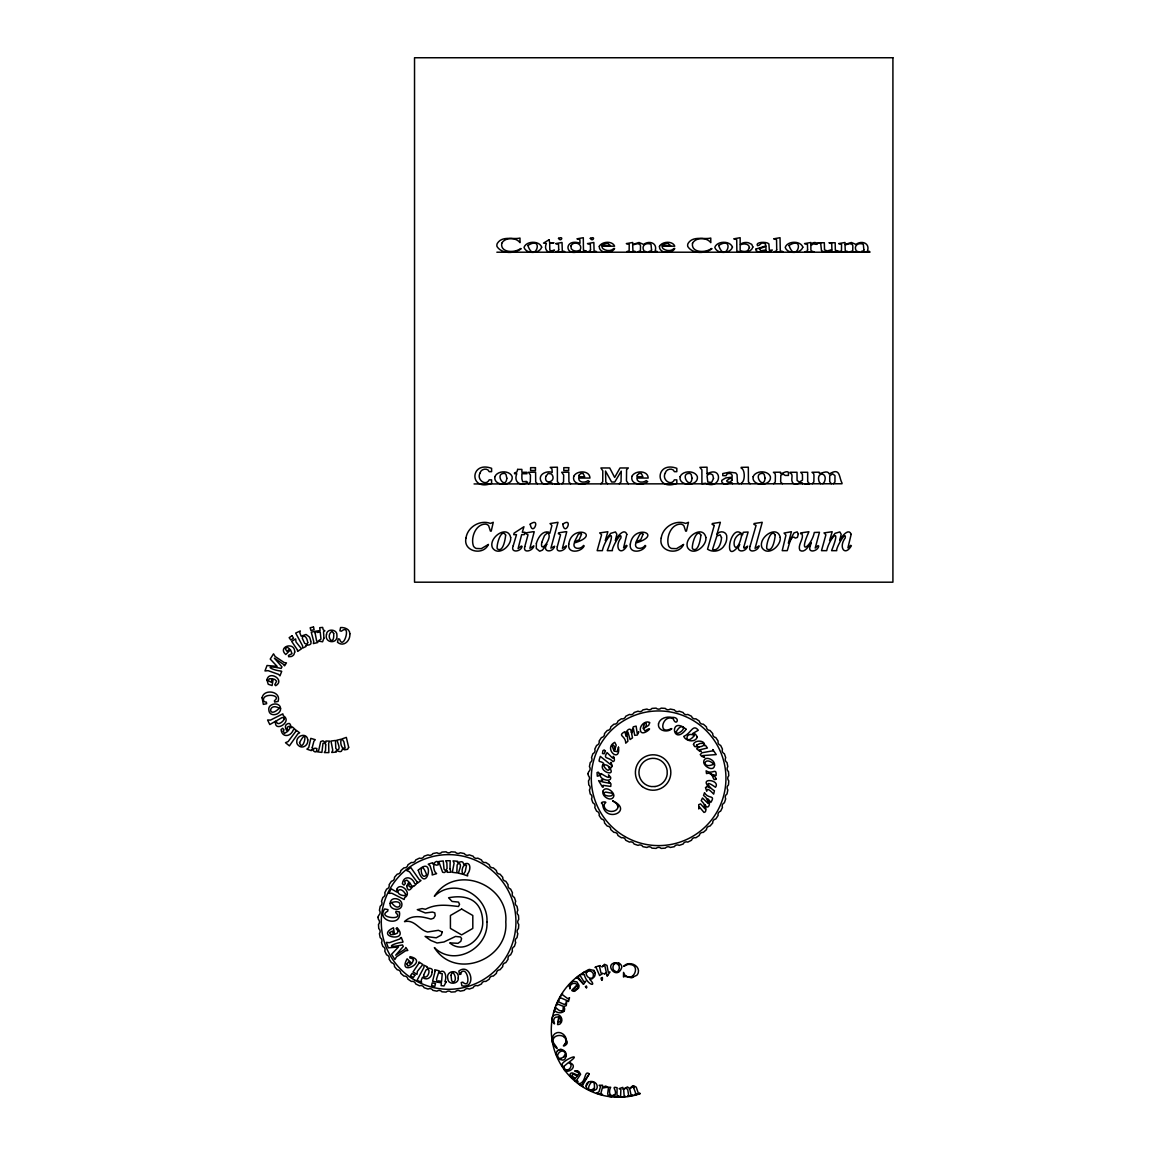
<?xml version="1.0" encoding="UTF-8"?>
<svg xmlns="http://www.w3.org/2000/svg" width="1155" height="1155" viewBox="0 0 1155 1155"><rect width="100%" height="100%" fill="white"/><g stroke="black" fill="none" stroke-linecap="round" stroke-linejoin="round"><path stroke-width="1.5" d="M563.698 1066.527L568.274 1062.716C574.742 1064.044 568.419 1073.37 564.521 1068.664A4.533 4.533 0 0 1 563.698 1066.527C563.034 1077.601 581.615 1066.209 568.809 1062.369C583.535 1051.454 564.232 1059.554 562.037 1064.13L562.774 1067.234M569.964 987.265L569.92 988.911L569.502 984.363L573.255 981.23L576.923 981.909L578.973 985.388A4.952 4.952 0 0 1 578.496 988.175L574.555 991.279A3.277 3.277 0 0 1 572.404 990.903L571.725 990.441L577.182 984.753C575.017 981.822 569.906 983.728 569.964 987.265L569.112 986.514M618.604 965.118C613.709 959.083 610.057 970.388 616.063 971.702A2.844 2.844 0 0 0 617.954 971.384L619.412 968.251L618.661 963.039C601.582 960.845 616.611 982.183 621.78 967.486A4.014 4.014 0 0 0 621.145 965.075A5.27 5.27 0 0 0 618.661 963.039M586.163 1086.162C586.047 1079.348 597.164 1080.286 597.207 1086.61A4.216 4.216 0 0 1 596.341 1089.367L592.631 1091.287L587.447 1089.064A5.053 5.053 0 0 1 586.163 1086.162L588.501 1082.062M553.62 1021.338L553.895 1019.36A4.36 4.36 0 0 1 555.338 1017.338L558.746 1016.761L557.562 1024.557L558.37 1024.543A3.378 3.378 0 0 0 560.377 1023.619C564.203 1020.053 560.146 1012.776 555.064 1014.927C547.542 1016.573 557.374 1029.148 553.62 1021.338L552.307 1021.193M566.297 1055.713C567.033 1051.05 560.406 1046.993 557.215 1051.036A5.082 5.082 0 0 0 556.262 1054.067L558.717 1059.164L562.788 1060.131A4.216 4.216 0 0 0 565.243 1058.63L566.297 1055.713L558.977 1059.323M614.316 1095.416C618.445 1091.143 609.97 1085.714 617.088 1087.736L616.987 1095.229L618.936 1096.081L615.196 1097.106L614.691 1095.157L611.269 1096.701L608.613 1095.994L607.674 1093.828L608.468 1087.765L605.725 1086.032L602.491 1087.346L602.578 1085.224L599.113 1085.296L600.542 1086.595L598.983 1091.822L596.5 1093.164L602.607 1094.969L600.961 1093.034L602.26 1088.154C605.754 1087.375 606.938 1087.274 610.706 1087.245C608.512 1090.623 609.248 1098.131 614.359 1094.81M552.321 483.858C552.437 480.379 543.514 487.165 541.247 481.678C537.248 474.763 546.344 470.244 552.22 472.409L551.946 468.815L550.199 467.356L557.36 467.183L557.403 481.664L559.309 483.757L554.472 483.858M802.624 483.858C802.97 480.09 794.51 487.237 792.344 482.14C790.554 479.498 793.99 473.94 790.078 473.045L790.078 472.28L796.993 472.28L797.094 480.437L799.361 482.126L802.494 480.09L802.436 474.373L800.718 472.28L807.648 472.28L807.692 481.664L809.612 483.757L804.775 483.858M732.515 483.757C732.617 480.365 724.864 486.789 722.279 482.559A2.18 2.18 0 0 1 721.861 480.263L725.73 477.953L732.068 477.159C733.497 473.102 726.841 471.846 726.134 475.658L722.77 475.658L722.77 473.55L729.527 472.164L735.778 472.944L737.063 474.662L737.439 482.285L739.142 483.757M609.826 1096.586L610.071 1094.752M625.635 976.538L623.541 972.394L623.483 977.015L624.869 976.206L631.439 977.809L636.809 975.282A6.511 6.511 0 0 0 638.253 972.741C639.827 967.414 634.008 963.256 629.143 963.674C627.006 963.631 625.057 964.757 623.657 966.302C625.519 965.854 627.844 963.588 630.37 964.555C640.707 965.421 633.431 982.212 625.75 975.686M560.579 1058.543C553.462 1057.951 560.55 1047.585 564.708 1052.234A2.844 2.844 0 0 1 565.315 1053.952L563.524 1057.085M632.651 977.534L633.157 975.629M555.151 1008.387L553.88 1012.531L555.237 1011.159C559.367 1014.451 567.119 1012.574 563.885 1006.496L566.282 1005.601L566.816 1000.548L568.52 1001.515L569.531 997.718L567.942 998.772L562.268 994.614C564.088 989.965 557.23 1001.876 560.435 997.703L566.383 1000.302L566.181 1003.406L564.246 1004.446L559.771 1002.468L558.702 1001.674L558.775 999.768L556.219 1005.529L557.75 1004.128L563.294 1006.308L563.048 1010.264C558.991 1013.354 555.107 1004.937 555.151 1008.387L556.031 1008.676M594.45 1088.154C595.085 1069.689 580.821 1097.741 594.45 1088.154L593.222 1091.201M585.34 986.572C588.501 990.47 585.368 982.429 586.321 987.857M633.532 1085.642L636.232 1087.187L638.267 1093.02L640.159 1093.381L634.239 1095.056L635.827 1093.54L632.868 1085.714L629.576 1088.429L627.497 1086.927L622.993 1089.295L622.848 1087.36L619.138 1088.631L620.885 1089.353L620.596 1096.384C615.731 1097.452 629.446 1096.528 624.176 1096.182L623.642 1089.208L625.721 1088.241L627.67 1089.266L628.594 1095.07L627.353 1096.369L633.027 1095.344L631.02 1094.853L629.749 1088.905L632.276 1087.086L634.066 1087.606M588.862 1090.233L589.267 1089.41M589.267 1073.847L582.322 1085.642C586.119 1089.078 574.916 1081.499 579.362 1083.607L580.012 1083.534C586.336 1081.34 584.098 1069.949 589.267 1073.847L581.369 1085.642M564.607 1044.394C560.103 1048.264 570.122 1044.568 566.383 1040.309C566.21 1037.147 564.073 1034.158 561.099 1033.003A7.017 7.017 0 0 0 557.028 1032.686C552.206 1033.855 551.18 1040.106 553.028 1044.077C556.753 1049.115 559.93 1051.411 553.462 1042.878C550.199 1033.335 567.885 1032.873 565.676 1042.33A4.562 4.562 0 0 1 564.607 1044.394L566.484 1043.889M601.019 978.054C602.751 985.345 602.809 972.337 601.611 979.83M577.197 1071.32L578.973 1071.681L580.619 1074.266L576.648 1080.113L578.063 1081.585L574.872 1080.921L574.771 1078.828L570.859 1077.211L570.007 1074.251C572.23 1069.79 578.106 1078.467 579.045 1073.284C577.211 1071.436 570.844 1070.584 577.76 1070.772M583.535 984.219L577.341 977.794C573.068 980.075 583.751 972.062 580.2 975.643L583.867 981.663L585.715 981.288L583.535 984.219L577.803 976.755M565.676 1070.541L566.528 1069.877M707.077 473.824C723.247 464.974 721.774 490.644 705.503 483.281L701.908 483.728L701.894 469.912L699.901 467.356L707.048 467.183L707.048 473.824M556.508 1055.641L557.403 1055.237M557.562 1050.646L561.142 1049.433M580.922 252.18L586.35 251.054L583.448 250.245L583.304 237.713L576.951 238.825L579.853 239.634L580.012 243.243C563.524 237.728 564.42 258.07 580.012 250.866L580.012 252.18M832.784 252.18L838.256 251.054L835.339 250.245L835.181 242.752L828.958 242.752L831.744 243.821L831.889 249.653L827.355 250.953L824.54 249.928L824.324 242.752L817.913 242.752L820.729 243.633L821.45 250.592L824.251 252.064A10.092 10.092 0 0 0 828.294 251.848L831.889 250.245L831.889 252.18M564.275 1037.075L565.401 1036.93M552.61 1042.994L553.462 1042.878M496.867 252.209L869.946 252.209M474.055 483.945L842.009 483.757L842.009 482.992C838.848 477.52 840.566 466.837 829.276 474.055C827.384 468.555 818.447 476.033 819.112 472.193L811.994 472.28L813.712 473.738L813.972 475.672L813.856 481.938L812.225 483.757M561.965 1010.697L563.986 1011.376M572.505 989.489L574.555 991.279M593.973 970.445L589.411 969.392L585.888 972.625C584.892 969.363 579.998 976.625 584.257 974.372C586.495 984.955 598.117 987.944 589.671 979.252L592.125 978.819L594.392 976.697A6.54 6.54 0 0 0 595.186 973.665L593.973 970.445L595.157 973.304M635.726 1093.814L635.957 1094.651M618.517 970.922L618.604 971.817M614.229 963.01L614.272 963.746M614.749 971.066L614.821 972.236M833.434 483.757L834.964 481.953L834.964 475.629L832.741 473.911L829.723 475.658L829.709 481.621L831.326 483.757M822.851 483.757L824.396 481.953C828.482 471.774 815.459 471.356 819.213 481.938L820.757 483.757M782.426 483.757L780.65 481.953L780.809 475.225L783.119 474.055L785.212 475.441L788.432 475.441L788.432 472.251C785.963 469.825 779.466 476.336 780.535 472.193L773.417 472.28L775.135 473.738L775.395 475.672L775.279 481.938L773.648 483.757M750.1 483.757L748.426 481.924L748.325 467.183L741.164 467.356L741.164 468.122C745.22 469.204 745.278 481.664 741.38 482.992L741.38 483.757M628.349 483.757L626.458 480.855L626.588 469.652L628.349 467.963L620.004 467.963L614.662 477.463L609.725 467.963L600.889 467.963L602.794 470.85L602.751 481.779L600.889 483.757M619.21 483.757L621.015 481.967L621.26 471.153L614.763 482.01L611.63 482.01L605.509 471.038L605.812 482.068L607.617 483.757M570.599 483.757L568.924 481.953L568.823 472.193L561.705 472.28L563.669 475.037L563.553 481.938L561.908 483.757M537.378 483.757L535.703 481.953L535.588 472.193L528.47 472.28L530.448 475.037L530.333 481.938L528.687 483.757M640.245 1093.684A67.322 67.322 0 0 1 556.407 1055.684A67.322 67.322 0 0 1 588.833 969.536M262.098 697.808L263.354 704.377L266.646 703.713L266.372 702.139L265.188 701.966A2.252 2.252 0 0 1 263.441 700.017C262.878 692.538 282.585 694.992 274.414 700.695L274.659 702.081L278.095 701.374C281.56 691.037 263.585 688.452 262.098 697.808M426.657 874.811C419.525 882.709 419.381 855.22 426.657 874.811M450.999 975.325L451.677 980.884L453.338 982.01C458.232 980.797 452.789 967.399 450.999 975.325M449.988 868.82L450.941 872.242L447.23 872.314L447.274 870.639L444.271 872.559L442.625 872.27L438.756 861.515L443.246 860.951L444.025 869.065L445.397 870.639L447.057 868.546L446.855 862.828L445.671 860.778L450.205 860.735L449.988 868.82M618.084 806.652C617.521 812.312 608.31 812.875 605.307 808.702C604.022 807.114 603.444 804.328 605.35 802.956C608.064 801.137 598.117 801.787 602.564 804.111C604.657 824.107 634.427 810.666 612.598 800.819L616.481 803.49L618.084 806.652M406.69 886.145C408.783 895.804 413.129 883.893 413.75 886.419L416.349 884.051L414.674 883.532C411.989 876.342 403.369 875.447 402.388 883.748L404.019 885.091L405.362 883.503L404.539 881.251L406.82 880.096L408.942 881.9L406.69 886.145M467.443 874.075L467.66 875.952L463.372 874.422L465.248 871.52L466.49 865.254C462.664 863.594 461.35 871.014 462.505 873.368L462.303 874.104L457.929 873.05L458.737 872.054C459.156 869.917 462.606 863.29 458.448 863.435L457.12 864.994L456.831 872.862L452.327 872.314L454.103 863.088L453.034 860.85L457.669 861.284C455.965 865.138 462.289 859.132 463.386 863.204L463.718 864.431C471.067 860.273 471.182 870.033 467.443 874.075M612.107 745.798L613.94 750.75C615.716 749.378 613.984 742.838 612.107 745.798M649.63 722.857L648.648 725.369L643.292 728.646L645.039 730.898C656.401 723.723 642.729 737.439 640.563 731.086C638.845 726.322 644.837 720.33 649.399 722.323L649.63 722.857M310.695 641.198C313.063 646.988 303.678 643.913 306.003 646.497L302.653 648.114L302.552 645.789L295.68 633.056L300.286 630.962L299.795 632.796L301.152 636.131L306.089 634.47L309.425 637.04A12.734 12.734 0 0 1 310.695 641.198M325.71 744.802L325.522 750.519L324.324 752.569L328.857 752.612L328.641 743.228L329.608 741.106L325.898 741.034L325.811 742.737L322.924 740.788L320.686 741.582L318.751 750.216L317.408 751.833L321.899 752.396L322.996 743.315L324.8 742.997L325.71 744.802M435.103 971.384L432.605 981.187L437.153 982.14L436.475 979.166L439.189 970.835L434.713 969.752L435.103 971.384M593.497 975.167C593.425 980.927 585.946 977.852 586.235 973.232C587.722 969.103 593.684 971.182 593.497 975.167M618.503 747.213L617.145 751.674L614.345 751.125L616.207 745.134L614.749 742.333C602.708 748.628 620.697 764.047 618.503 747.213M312.254 747.415L313.366 749.22L314.969 748.166L316.918 748.556L316.355 751.688C313.712 753.392 311.489 746.39 311.287 750.635L306.884 749.147L308.732 747.545L310.811 738.363L315.286 739.691L313.9 741.221L312.254 747.415M333.708 633.503C334.488 648.085 324.642 636.087 332.005 631.337L333.708 633.503M377.887 917.315L378.479 919.452A3.537 3.537 0 0 1 378.479 924.462L378.753 928.62A3.537 3.537 0 0 1 379.403 933.601L380.212 937.687A3.537 3.537 0 0 1 381.511 942.523L382.854 946.479A3.537 3.537 0 0 1 384.774 951.114L386.622 954.853A3.537 3.537 0 0 1 389.12 959.199L391.444 962.664A3.537 3.537 0 0 1 394.49 966.634L397.248 969.781A3.537 3.537 0 0 1 400.785 973.318L403.932 976.076A3.537 3.537 0 0 1 407.903 979.122L411.368 981.447A3.537 3.537 0 0 1 415.713 983.945L419.453 985.793A3.537 3.537 0 0 1 424.087 987.713L428.043 989.055A3.537 3.537 0 0 1 432.88 990.355L436.98 991.163A3.537 3.537 0 0 1 441.946 991.813L446.104 992.087A3.537 3.537 0 0 1 451.114 992.087L455.287 991.813A3.537 3.537 0 0 1 460.253 991.163L464.339 990.355A3.537 3.537 0 0 1 469.19 989.055L473.146 987.713A3.537 3.537 0 0 1 477.766 985.793L481.505 983.945A3.537 3.537 0 0 1 485.851 981.447L489.316 979.122A3.537 3.537 0 0 1 493.301 976.076L496.433 973.318A3.537 3.537 0 0 1 499.985 969.781L502.728 966.634A3.537 3.537 0 0 1 505.789 962.664L508.099 959.199A3.537 3.537 0 0 1 510.611 954.853L512.459 951.114A3.537 3.537 0 0 1 514.365 946.479L515.707 942.523A3.537 3.537 0 0 1 517.007 937.687L517.83 933.601A3.537 3.537 0 0 1 518.48 928.62L518.754 924.462A3.537 3.537 0 0 1 518.754 919.452L518.48 915.28A3.537 3.537 0 0 1 517.83 910.313L517.007 906.227A3.537 3.537 0 0 1 515.707 901.376L514.365 897.435A3.537 3.537 0 0 1 512.459 892.801L510.611 889.061A3.537 3.537 0 0 1 508.099 884.716L505.789 881.251A3.537 3.537 0 0 1 502.728 877.266L499.985 874.133A3.537 3.537 0 0 1 496.433 870.596L493.301 867.838A3.537 3.537 0 0 1 489.316 864.792L485.851 862.467A3.537 3.537 0 0 1 481.505 859.955L477.766 858.122A3.537 3.537 0 0 1 473.146 856.202L469.19 854.859A3.537 3.537 0 0 1 464.339 853.559L460.253 852.751A3.537 3.537 0 0 1 455.287 852.087L451.114 851.812A3.537 3.537 0 0 1 446.104 851.812L441.946 852.087A3.537 3.537 0 0 1 436.98 852.751L432.88 853.559A3.537 3.537 0 0 1 428.043 854.859L424.087 856.202A3.537 3.537 0 0 1 419.453 858.122L415.713 859.955A3.537 3.537 0 0 1 411.368 862.467L407.903 864.792A3.537 3.537 0 0 1 403.932 867.838L400.785 870.596A3.537 3.537 0 0 1 397.248 874.133L394.49 877.266A3.537 3.537 0 0 1 391.444 881.251L389.12 884.716A3.537 3.537 0 0 1 386.622 889.061L384.774 892.801A3.537 3.537 0 0 1 382.854 897.435L381.511 901.376A3.537 3.537 0 0 1 380.212 906.227L379.403 910.313A3.537 3.537 0 0 1 378.753 915.28L377.887 917.315M587.895 773.633L588.487 775.77A3.537 3.537 0 0 1 588.487 780.78L588.761 784.938A3.537 3.537 0 0 1 589.411 789.905L590.219 794.005A3.537 3.537 0 0 1 591.519 798.841L592.861 802.797A3.537 3.537 0 0 1 594.782 807.432L596.63 811.171A3.537 3.537 0 0 1 599.127 815.502L601.452 818.982A3.537 3.537 0 0 1 604.498 822.952L607.256 826.099A3.537 3.537 0 0 1 610.793 829.637L613.94 832.394A3.537 3.537 0 0 1 617.911 835.44L621.376 837.765A3.537 3.537 0 0 1 625.721 840.263L629.461 842.111A3.537 3.537 0 0 1 634.095 844.031L638.051 845.373A3.537 3.537 0 0 1 642.887 846.673L646.973 847.481A3.537 3.537 0 0 1 651.954 848.131L656.112 848.405A3.537 3.537 0 0 1 661.122 848.405L665.294 848.131A3.537 3.537 0 0 1 670.261 847.481L674.347 846.673A3.537 3.537 0 0 1 679.198 845.373L683.139 844.031A3.537 3.537 0 0 1 687.774 842.111L691.513 840.263A3.537 3.537 0 0 1 695.859 837.765L699.324 835.44A3.537 3.537 0 0 1 703.308 832.394L706.441 829.637A3.537 3.537 0 0 1 709.979 826.099L712.736 822.952A3.537 3.537 0 0 1 715.782 818.982L718.107 815.502A3.537 3.537 0 0 1 720.619 811.171L722.452 807.432A3.537 3.537 0 0 1 724.373 802.797L725.715 798.841A3.537 3.537 0 0 1 727.015 794.005L727.823 789.905A3.537 3.537 0 0 1 728.487 784.938L728.762 780.78A3.537 3.537 0 0 1 728.762 775.77L728.487 771.598A3.537 3.537 0 0 1 727.823 766.631L727.015 762.531A3.537 3.537 0 0 1 725.715 757.694L724.373 753.739A3.537 3.537 0 0 1 722.452 749.119L720.619 745.365A3.537 3.537 0 0 1 718.107 741.034L715.782 737.554A3.537 3.537 0 0 1 712.736 733.584L709.979 730.451A3.537 3.537 0 0 1 706.441 726.899L703.308 724.156A3.537 3.537 0 0 1 699.324 721.095L695.859 718.785A3.537 3.537 0 0 1 691.513 716.273L687.774 714.425A3.537 3.537 0 0 1 683.139 712.519L679.198 711.177A3.537 3.537 0 0 1 674.347 709.877L670.261 709.055A3.537 3.537 0 0 1 665.294 708.405L661.122 708.131A3.537 3.537 0 0 1 656.112 708.131L651.954 708.405A3.537 3.537 0 0 1 646.973 709.055L642.887 709.877A3.537 3.537 0 0 1 638.051 711.177L634.095 712.519A3.537 3.537 0 0 1 629.461 714.425L625.721 716.273A3.537 3.537 0 0 1 621.376 718.785L617.911 721.095A3.537 3.537 0 0 1 613.94 724.156L610.793 726.899A3.537 3.537 0 0 1 607.256 730.451L604.498 733.584A3.537 3.537 0 0 1 601.452 737.554L599.127 741.034A3.537 3.537 0 0 1 596.63 745.365L594.782 749.119A3.537 3.537 0 0 1 592.861 753.739L591.519 757.694A3.537 3.537 0 0 1 590.219 762.531L589.411 766.631A3.537 3.537 0 0 1 588.761 771.598L587.895 773.633M605.437 751.111L604.166 753.782L602.477 753.536L602.924 750.606L604.209 749.942L605.437 751.111M266.906 679.891L268.234 684.265L272.104 685.55L273.215 678.967L274.948 679.544L276.608 681.205L274.774 684.756L275.713 685.68C285.559 680.05 268.913 669.857 266.906 679.891M432.403 872.963L432.158 874.97L436.619 873.642L435.68 872.718C433.804 871.231 432.085 861.76 436.301 865.182L438.265 864.792L437.687 861.659C435.06 859.984 432.663 867.015 432.634 862.713L428.216 864.2L430.079 865.802L432.403 872.963M280.578 708.564C280.954 715.032 269.245 717.645 268.826 710.007C267.556 703.251 280.319 701.345 280.578 708.564M446.278 981.707L443.968 985.937L441.08 985.648L441.412 982.79L438.135 982.299L438.38 980.869L441.585 981.346L442.25 973.679L439.983 973.362L439.535 972.308C445.469 967.861 446.971 977.852 444.848 981.663L446.278 981.707M405.665 894.331L404.943 895.688C392.498 895.111 399.399 883.488 405.665 894.331M686.157 729.31C672.196 747.198 669.034 714.916 686.157 729.31M323.92 638.138L322.577 641.79L318.188 641.039L320.975 639.105L320.238 632.002L317.048 632.464L316.788 631.049L320.079 630.558L319.733 627.685L322.635 627.41L323.241 629.807L324.901 630.832L323.516 631.684L323.92 638.138M326.504 634.413C323.978 643.191 338.097 644.577 336.914 635.337C337.664 629.114 326.721 628.089 326.504 634.413M602.91 791.233C601.51 797.022 612.352 802.783 613.911 795.809C613.897 791.175 605.032 785.472 602.91 791.233M398.013 930.988L397.407 933.052L394.548 934.366L393.451 927.783C373.729 937.225 410.805 942.697 397.046 927.667L396.122 928.591L398.013 930.988M603.199 764.985C610.259 777.633 612.41 763.137 603.199 764.985M714.584 765.188C714.108 772.175 703.886 766.862 703.684 762.127C703.799 754.85 715.277 759.384 714.584 765.188M442.351 931.984L441.123 935.175L436.229 937.802L425.083 936.402L430.671 940.401L437.066 942.985L443.953 941.989L455.532 936.445L460.498 936.965L461.596 938.611L460.802 941.325L458.03 943.317L449.728 942.884C464.324 955.315 483.656 937.701 482.718 921.488C481.953 899.731 466.432 894.273 448.573 897.782L452.081 901.449L458.492 902.084L459.56 904.322L458.463 906.502C447.202 905.174 436.215 903.614 425.459 909.288L422.08 908.581L417.287 909.678L425.358 912.97L432.345 912.06L434.771 912.811L435.204 915.67L433.616 918.225L430.945 919.106C422.167 916.55 411.743 914.327 404.495 921.647C414.688 919.192 418.947 929.963 427.624 931.998L438.395 930.324L442.351 931.984M413.461 960.224L411.859 963.53L407.138 958.809C396.526 977.852 430.064 960.989 409.996 956.614L409.794 957.885L412.725 958.766L413.461 960.224M423.64 975.065L423.914 976.697C427.364 979.007 430.497 971.427 428.303 969.189L426.051 969.882L423.64 975.065M461.018 972.524L460.917 974.185L459.56 974.502L458.853 971.081C470.648 961.942 477.26 988.983 461.913 985.793L461.235 982.515L462.794 982.154C471.615 990.369 467.66 965.031 461.018 972.524M613.652 757.983L612.54 758.07L607.068 752.598C602.405 759.687 608.829 756.511 612.944 761.636C616.698 761.116 611.832 752.872 613.652 757.983M705.517 787.696C708.982 797.686 702.875 782.339 713.675 794.135L714.425 790.756C709.04 787.797 702.846 778.297 715.479 787.277C721.038 779.741 697.389 776.839 709.863 787.825L706.918 786.396L705.517 787.696M390.159 903.326C388.903 910.097 401.651 911.988 401.926 904.769C402.301 898.301 390.578 895.702 390.159 903.326M465.999 538.071C462.765 551.57 483.353 556.176 488.421 544.409L481.274 548.668L476.264 548.466A5.544 5.544 0 0 1 473.449 546.07C470.475 537.84 475.6 523.865 485.678 524.096A5.284 5.284 0 0 1 488.666 525.756L490.413 531.112L491.236 531.112L493.257 522.305L490.442 523.432C480.076 519.447 467.4 527.07 465.999 538.071M599.416 773.547L598.954 775.785L597.308 776.189L597.034 772.637L598.16 772.117L599.416 773.547M661.223 538.071C657.989 551.57 678.577 556.176 683.63 544.409L676.484 548.668L671.488 548.466A5.544 5.544 0 0 1 668.673 546.07C665.699 537.84 670.81 523.865 680.887 524.096A5.284 5.284 0 0 1 683.89 525.756L685.637 531.112L686.445 531.112L688.481 522.305L685.666 523.432C675.285 519.447 662.624 527.07 661.223 538.071M283.928 664.688L284.534 665.872L286.469 662.883L284.26 662.58L275.164 656.531L273.533 653.831L270.227 659.057L277.099 666.348L267.036 665.497L264.971 670.954L268.119 670.665L278.6 674.39L279.972 675.877L281.704 671.358L281.012 671.041C272.349 670.333 261.535 664.269 281.141 668.427L281.95 666.911L274.356 658.162L283.928 664.688M510.669 537.494C511.665 545.969 498.18 556.869 492.42 547.73C488.074 537.624 507.68 524.096 510.669 537.494M705.893 537.494C706.874 545.969 693.404 556.869 687.644 547.73C683.298 537.624 702.89 524.096 705.893 537.494M780.246 537.494C781.242 545.969 767.757 556.869 761.997 547.73C757.651 537.624 777.257 524.096 780.246 537.494M458.246 978.011C458.997 984.233 448.068 985.244 447.851 978.935C445.31 970.157 459.445 968.771 458.246 978.011M568.765 544.135C567.033 553.924 581.037 552.48 584.17 545.983L583.564 545.434C580.878 549.737 572.086 549.592 574.266 542.994C602.896 534.447 571.711 523.244 568.765 544.135M630.327 544.135C628.594 553.924 642.613 552.48 645.732 545.983L645.125 545.434C642.44 549.737 633.647 549.592 635.842 542.994C664.457 534.447 633.272 523.244 630.327 544.135M603.762 792.864L603.69 793.687C604.556 796.546 614.431 797.311 612.395 793.312L605.826 792.099L603.762 792.864M349.864 633.777C350.485 640.476 343.815 647.493 337.505 642.267L338.227 638.831L339.584 639.148C343.425 651.449 351.885 622.66 341.447 631.193L339.888 630.832L340.581 627.54C344.522 627.252 349.893 629.085 349.864 633.777M399.543 913.923C400.164 926.902 376.068 920.809 384.702 908.971L387.993 909.635L387.705 911.208C375.808 917.445 405.405 921.098 395.761 912.638L396.006 911.266L399.442 911.959L399.543 913.923M505.645 535.025C505.341 538.981 503.075 553.13 497.256 548.856C496.159 545.088 501.328 527.618 505.645 535.025M612.309 765.678L611.255 767.801L608.584 766.602C618.589 778.383 596.384 771.338 603.776 763.441C599.575 759.687 597.655 764.22 600.326 756.366L610.908 764.841L610.836 762.43L612.309 765.678M700.868 535.025C700.565 538.981 698.284 553.13 692.48 548.856C691.369 545.088 696.537 527.618 700.868 535.025M741.568 535.891C735.908 560.738 728.285 537.999 741.062 533.509L741.568 535.891M775.222 535.025C774.918 538.981 772.652 553.13 766.833 548.856C765.722 545.088 770.905 527.618 775.222 535.025M545.853 476.365C543.529 485.923 557.677 481.505 551.484 473.983L548.221 473.42L545.853 476.365M658.494 723.853C657.412 730.87 667.59 733.05 671.806 728.747L671.228 728.617C657.036 735.908 662.84 713.342 673.25 718.814C676.224 727.303 681.248 716.634 671.762 717.385C666.709 716.302 659.75 718.179 658.494 723.853M307.75 642.613L306.97 644.158L304.703 643.465L302.307 638.282L302.581 636.65C305.858 634.384 307.519 640.289 307.75 642.613M307.779 739.893C308.558 745.437 301.845 749.768 297.932 744.961A4.115 4.115 0 0 1 296.763 742.059C296.156 735.302 307.042 732.14 307.779 739.893M406.834 964.151L407.917 966.056L410.992 964.439L408.379 961.971L406.834 964.151M651.535 249.841L651.463 250.808C641.704 252.685 664.139 252.454 655.116 251.01C657.946 242.954 648.951 240.168 643.653 244.441L639.047 242.492L632.695 244.441L632.695 242.492L626.328 243.604L629.215 244.398L629.143 250.982C619.831 252.584 642.758 252.425 632.94 250.996L632.695 244.932L637.387 243.662L639.841 244.297L640.505 245.9L640.404 250.823L637.517 251.905L646.771 251.905L643.999 250.996C640.707 245.322 646.583 242.146 651.001 244.326L651.535 249.841M863.868 249.841L863.796 250.808C854.036 252.685 876.472 252.454 867.448 251.01C870.278 242.954 861.284 240.168 855.985 244.441L851.379 242.492L845.027 244.441L845.027 242.492L838.66 243.604L841.547 244.398L841.475 250.982C832.163 252.584 855.09 252.425 845.272 250.996L845.027 244.932L849.719 243.662L852.173 244.297L852.838 245.9L852.736 250.823L849.863 251.905L859.103 251.905L856.331 250.996C853.04 245.322 858.916 242.146 863.334 244.326L863.868 249.841M601.235 773.619C596.428 778.557 611.933 783.48 610.649 777.315C603.906 769.418 616.38 783.639 601.235 773.619M721.514 537.609C721.355 542.114 718.641 551.888 712.534 549.462L716.851 536.035L720.157 534.837L721.514 537.609M294.742 652.026L293.904 654.582A5.486 5.486 0 0 1 291.291 656.502L288.663 656.733L288.461 655.463L292.013 653.643L290.526 649.803L285.79 654.524C277.084 646.887 294.77 640.953 294.742 652.026M506.843 478.242C505.486 490.601 493.921 473.362 504.273 473.377A2.714 2.714 0 0 1 505.991 474.532L506.843 478.242M692.047 478.242C690.704 490.601 679.14 473.362 689.477 473.377A2.714 2.714 0 0 1 691.21 474.532L692.047 478.242M765.086 478.242C763.744 490.601 752.165 473.362 762.517 473.377A2.714 2.714 0 0 1 764.235 474.532L765.086 478.242M694.372 735.504C684.973 747.213 684.121 730.22 694.372 735.504M708.477 802.624L708.102 803.461L702.5 797.99L701.215 800.617L703.828 803.62L705.113 808.933L700.522 803.923L698.732 804.645L698.789 808.976L699.266 806.811L704.001 812.441L705.416 811.806L706.037 809.496L704.839 804.602C708.766 811.633 711.393 801.397 707.64 798.942L710.96 802.263C715.696 794.38 708.376 799.505 704.521 792.691L703.554 795.449L705.936 797.441L708.477 802.624M486.948 921.95C488.637 948.399 454.319 967.327 434.352 947.591C455.243 980.812 508.835 959.444 505.789 921.95C508.835 884.456 455.243 863.103 434.352 896.323C454.319 876.587 488.637 895.515 486.948 921.95M348.666 747.299L347.568 749.321L344.71 749.826L342.371 748.916L342.039 750.129C340.956 754.215 334.618 748.209 336.336 752.049L331.702 752.483L332.755 750.259L330.994 741.034L335.484 740.471L335.773 748.353L337.101 749.913C341.259 750.057 337.809 743.43 337.404 741.293L336.581 740.297L340.956 739.243L341.173 739.98C340.018 742.333 341.331 749.754 345.143 748.093L343.916 741.828L342.039 738.911L346.327 737.395L348.666 747.299M396.786 889.35L396.887 892.108L391.126 888.801L388.932 893.364L391.834 893.248L404.163 899.485L404.683 897.579C412.84 893.393 400.049 881.207 396.786 889.35M626.862 733.699L627.93 741.221L625.736 743.156C625.736 735.316 616.828 736.183 624.841 731.649L626.097 736.168C624.003 731.909 631.395 724.864 631.309 732.631L633.287 726.841L636.131 726.12L637.242 733.425L638.816 731.75L637.329 735.056L634.73 735.331L633.402 728.69L631.713 733.974L632.492 737.872L630.096 739.532L627.901 732.01L626.862 733.699M290.381 727.405L288.404 730.653L287.552 729.498A2.151 2.151 0 0 1 288.071 726.654L289.587 726.278L290.381 727.405M389.553 932.59L390.65 934.583L393.321 934.597L392.628 931.074L389.553 932.59M626.833 534.346L623.57 547.845L626.342 545.348L627.064 545.781C620.293 557.186 614.012 546.791 620.914 537.97C622.242 529.192 611.183 548.596 612.41 550.661L607.241 550.661C617.939 524.269 605.076 538.158 602.361 550.661L597.164 550.661L601.582 534.765L599.676 532.917L607.877 531.719L605.263 540.511L610.706 533.35L615.485 531.921L616.857 534.26L615.384 540.511C616.539 537.436 624.35 527.185 626.833 534.346M807.59 249.841L807.215 251.111L804.717 251.905L814.087 251.905L811.272 250.909L810.882 249.769L810.882 245.38L813.524 243.835C821.941 246.174 814.766 239.302 810.882 244.542L810.882 242.492L804.515 243.604L807.461 244.398L807.59 249.841M851.163 534.346L847.9 547.845L850.672 545.348L851.379 545.781C844.623 557.186 838.342 546.791 845.243 537.97C846.572 529.192 835.498 548.596 836.74 550.661L831.571 550.661C842.269 524.269 829.406 538.158 826.691 550.661L821.494 550.661L825.912 534.765L824.006 532.917L832.192 531.719L829.579 540.511L835.036 533.35L839.815 531.921L841.187 534.26L839.714 540.511C840.869 537.436 848.68 527.185 851.163 534.346M749.436 247.545L747.877 250.447A6.179 6.179 0 0 1 744.484 251.458A9.731 9.731 0 0 1 741.192 250.88L740.153 250.447L740.153 244.976C743.04 243.243 748.989 243.33 749.436 247.545M417.056 881.9L417.273 883.301L420.983 880.529L419.222 879.547L410.761 867.477L406.82 870.653L409.491 871.794L417.056 881.9M536.368 543.326L536.295 548.452L539.659 551.238L542.446 550.127L546.864 544.106C541.623 552.148 552.725 553.259 554.631 546.214L550.892 548.163L558.009 522.305L550.054 523.576L551.917 525.482L549.852 533.278L548.437 532.051C542.07 530.723 537.869 538.143 536.368 543.326M494.903 476.654C493.026 486.804 513.845 486.558 512.113 476.553C509.615 470.172 497.459 470.388 494.903 476.654M680.122 476.654C678.245 486.804 699.064 486.558 697.331 476.553C694.834 470.172 682.677 470.388 680.122 476.654M753.147 476.654C751.27 486.804 772.103 486.558 770.356 476.553C767.858 470.172 755.702 470.388 753.147 476.654M713.516 478.43L711.596 482.458L707.813 482.054L707.048 476.019L708.116 474.503A4.461 4.461 0 0 1 711.119 473.983L712.751 475.037L713.516 478.43M743.733 547.253L744.21 548.293L747.588 546.142C746 552.855 734.407 552.668 739.691 544.496C721.875 569.04 730.538 519.793 742.535 534.794L743.271 532.282L748.122 532.007L743.733 547.253M480.076 473.059C476.192 479.253 485.865 486.833 489.171 479.859L491.597 479.859L491.597 483.368C469.017 491.943 469.681 460.397 491.597 468.324L491.597 471.673L489.186 471.673C487.713 467.414 480.697 468.887 480.076 473.059M665.294 473.059C661.411 479.253 671.084 486.833 674.376 479.859L676.816 479.859L676.816 483.368C654.235 491.943 654.899 460.397 676.816 468.324L676.816 471.673L674.405 471.673C672.932 467.414 665.915 468.887 665.294 473.059M570.945 245.986L571.263 248.7L572.577 250.014A7.219 7.219 0 0 0 575.435 251.01A7.739 7.739 0 0 0 577.399 251.025L580.012 250.173C583.564 243.46 573.183 240.428 570.945 245.986M581.499 534.289L579.189 539.746L574.454 541.926L578.179 534.447L580.388 533.076L581.499 534.289M643.075 534.289L640.751 539.746L636.015 541.926L639.755 534.447L641.963 533.076L643.075 534.289M391.559 902.589C399.933 914.673 405.477 898.027 391.559 902.589M315.055 632.68L316.614 640.91L317.856 642.498L313.366 643.595L313.756 641.602L311.258 632.16L315.82 631.207L315.055 632.68M418.24 870.22C426.498 896.266 436.287 853.588 418.24 870.22M693.476 744.412L694.603 746.563L699.223 747.112L696.638 748.758L699.815 751.342L701.258 751.457L699.54 749.869L707.423 748.007L705.517 745.365L704.204 745.682C706.167 740.268 694.66 739.445 693.476 744.412M541.753 542.46C539.544 555.512 554.082 535.934 547.398 532.888L544.496 535.53L541.753 542.46M798.336 534.115L797.383 537.436L795.304 538.115C790.829 533.004 788.403 548.279 787.176 550.661L782.224 550.661L785.963 535.097L784.028 533.076L791.42 531.719L788.345 543.197L794.048 532.874L797.195 531.878L798.336 534.115M599.286 246.347C598.824 253.652 611.717 254.042 614.604 248.57L613.984 248.368C611.327 251.444 606.115 251.097 603.069 248.758A3.306 3.306 0 0 1 601.972 246.203L614.604 246.203C612.525 240.572 601.856 241.366 599.286 246.347M659.447 246.347C659 253.652 671.892 254.042 674.78 248.57L674.159 248.368C671.503 251.444 666.291 251.097 663.244 248.758A3.306 3.306 0 0 1 662.133 246.203L674.78 246.203C672.701 240.572 662.032 241.366 659.447 246.347M275.54 721.24C273.822 733.497 293.139 721.485 283.336 715.768L282.831 713.862L270.487 720.099L267.585 719.984L269.794 724.546L275.54 721.24M527.907 245.452C534.332 265 545.247 234.739 527.907 245.452M718.684 245.452C725.109 265 736.024 234.739 718.684 245.452M789.067 245.452C795.492 265 806.421 234.739 789.067 245.452M501.718 243.315C500.158 253.089 515.188 253.003 520.616 248.527L521.237 248.729C514.538 253.811 501.833 254.129 497.025 246.564A4.389 4.389 0 0 1 497.314 243.402C502.31 235.389 513.224 239.821 519.995 238.06L519.995 242.651C515.996 237.15 505.009 237.093 501.718 243.315M573.746 476.336C571.725 485.042 584.647 485.663 589.498 481.649L588.054 480.624C585.152 482.92 578.568 483.035 578.684 478.055L589.96 478.055C589.873 470.114 576.489 470.258 573.746 476.336M631.958 476.336C629.937 485.042 642.859 485.663 647.71 481.649L646.266 480.624C643.364 482.92 636.78 483.035 636.881 478.055L648.172 478.055C648.085 470.114 634.701 470.258 631.958 476.336M692.495 243.315C690.921 253.089 705.965 253.003 711.393 248.527L712.014 248.729C705.315 253.811 692.61 254.129 687.803 246.564A4.389 4.389 0 0 1 688.091 243.402C693.072 235.389 704.001 239.821 710.773 238.06L710.773 242.651C706.759 237.15 695.786 237.093 692.495 243.315M418.846 963.299L413.042 971.918L416.984 974.401L417.359 971.384L422.817 964.512L418.976 961.956L418.846 963.299M643.624 725.701L643.234 728.098C648.287 727.433 646.309 718.8 643.624 725.701M559.034 1018.075L558.385 1022.031A2.267 2.267 0 0 0 560.666 1021.193L560.854 1018.161L559.309 1016.891L559.034 1018.075M517.642 469.392L516.92 471.962L514.524 472.929L514.524 473.723L516.747 473.723C513.325 482.573 520.963 486.5 527.561 482.371L526.449 481.39L522.71 481.794L521.887 478.935L521.887 473.723L526.969 473.723L526.969 472.28L521.887 472.28L521.887 469.392L517.642 469.392M713.198 750.75L701.951 752.757L700.262 754.562L701.634 756.352L704.579 757.377L702.601 755.587L716.244 754.59L712.751 749.552L713.198 750.75M432.028 972.149C432.259 977.217 426.498 981.302 422.499 977.217L421.142 980.552L421.633 982.371L417.027 980.292L423.899 967.543L424.001 965.233L427.336 966.836C425.026 969.435 434.41 966.36 432.028 972.149M752.887 246.982C751.01 253.306 741.986 252.757 736.861 251.025L736.717 239.634L733.772 238.825L740.153 237.713L740.153 244.34L741.51 243.532A9.644 9.644 0 0 1 745.885 242.492A11.016 11.016 0 0 1 748.527 242.795L751.717 244.34L752.887 246.982M676.137 732.039L677.595 733.512C688.712 728.733 681.45 721.529 676.137 732.039M400.583 937.701L399.933 938.943L389.466 942.682L386.304 942.393L388.369 947.851L398.432 946.999L391.559 954.29L394.88 959.516L396.512 956.816L405.593 950.767L407.816 950.464L405.867 947.461L404.943 949.179L395.689 955.171L403.283 946.436L402.474 944.92C382.882 949.064 393.696 943.014 402.359 942.292L403.052 941.989L401.305 937.47L400.583 937.701M513.253 545.68C509.86 553.202 520.876 552.032 522.089 546.503L521.381 546.041L518.075 548.625L521.641 534.649L524.255 534.649L524.991 532.282L522.291 532.282L523.951 526.723L514.119 533.119L513.715 534.649L516.502 534.649L513.253 545.68M810.247 546.084C807.114 553.606 817.957 551.498 818.722 546.084L818.014 545.608L815.199 548.076L819.458 532.282L814.304 532.484C811.604 545.882 797.297 557.461 808.919 531.719L800.733 532.917L800.531 533.711L801.917 533.827C804.4 538.591 797.037 545.304 800.011 550.444C805.006 553.404 808.789 545.564 811.258 542.633L810.247 546.084M716.201 778.903C711.884 782.556 714.396 771.107 706.499 773.576L706.138 770.818C712.289 775.12 716.634 766.877 716.129 775.51L710.282 773.922L714.916 776.608L716.201 778.903M524.76 546.676C522.681 553.938 533.162 550.877 533.87 545.867L529.885 548.293L534.216 531.719L533.004 531.719L526.074 532.845L525.828 533.653L528.008 534.794L524.76 546.676M557.288 546.676C555.209 553.938 565.705 550.877 566.398 545.867L562.413 548.293L566.759 531.719L565.546 531.719L558.616 532.845L558.356 533.653L560.536 534.794L557.288 546.676M530.203 524.182C532.599 537.595 541.32 516.328 530.203 524.182M562.73 524.182C565.127 537.595 573.862 516.328 562.73 524.182M283.249 731.129L284.476 733.382L287.595 731.447C285.299 729.527 284.014 724.633 287.826 723.651C291.71 721.846 290.367 730.307 292.403 726.928L295.001 729.296L293.341 729.816C290.641 737.006 282.037 737.901 281.055 729.599L282.672 728.256L284.014 729.845L283.249 731.129M299.549 742.607C303.231 754.518 309.482 723.94 299.549 742.607M279.265 708.217C267.585 719.883 268.032 701.576 279.265 708.217M697.317 736.847C695.729 742.882 685.969 741.582 683.731 736.399C691.181 733.411 692.928 723.333 698.299 730.263L692.567 733.569L695.397 734.075L697.317 736.847M271.974 678.75L271.295 682.259L268.205 680.757L269.303 678.765L271.974 678.75M750.071 546.315C747.357 553.794 758.373 551.224 759.08 545.882L755.052 548.322L762.228 522.305L754.114 523.533L753.883 524.312L756.063 525.438L750.071 546.315M297.499 650.048L297.644 651.391L301.469 648.821L296.026 641.963L295.637 638.932L291.695 641.415L297.499 650.048M714.238 525.453L707.539 549.231C713.198 552.913 721.225 551.195 724.517 545.16A13.716 13.716 0 0 0 726.769 537.566C727.52 531.56 719.565 529.755 716.851 534.649L720.374 522.305L712.332 523.533L712.101 524.341L714.238 525.453M732.097 480.22L729.758 482.198L727.289 481.88L726.683 480.798L729.686 478.488L732.097 478.3L732.097 480.22M435.449 983.598L434.858 986.37L431.508 985.576L432.244 982.847L435.449 983.598M579.088 475.297L578.771 476.798L584.69 476.798L583.145 473.521L580.691 473.521L579.088 475.297M637.3 475.297L636.968 476.798L642.902 476.798L641.357 473.521L638.888 473.521L637.3 475.297M776.709 249.841L775.727 251.415C768.494 252.093 789.919 252.555 780.275 250.967L780.029 237.713L773.677 238.825L776.564 239.634L776.709 249.841M558.731 249.841L557.735 251.415C550.242 252.035 571.537 252.613 562.297 250.982L562.037 242.492L555.656 243.604L558.544 244.384L558.731 249.841M590.523 249.841L589.526 251.415C582.033 252.035 603.343 252.613 594.089 250.982L593.843 242.492L587.462 243.604L590.349 244.384L590.523 249.841M541.681 247.156C539.616 253.912 526.232 254.244 524.024 247.415C526.189 240.774 539.385 240.471 541.681 247.156M732.458 247.156C730.379 253.912 716.995 254.244 714.801 247.415C716.952 240.774 730.162 240.471 732.458 247.156M802.841 247.156C800.776 253.912 787.392 254.244 785.198 247.415C787.349 240.774 800.545 240.471 802.841 247.156M755.919 249.105L756.077 250.693L758.387 251.934L765.953 250.577L767.223 251.992L770.197 251.703L772.377 250.029L769.346 250.332L768.883 243.864C766.602 241.395 754.836 241.871 757.478 245.683C760.481 245.856 760.972 240.919 765.086 243.604L765.953 245.842L755.919 249.105M295.723 731.433L288.144 741.553L285.487 742.694L289.414 745.87L297.875 733.8L299.636 732.804L295.925 730.047L295.723 731.433M607.747 975.311L607.169 976.278L606.534 973.347L604.079 973.91L606.389 972.669L604.917 966.158L603.646 965.667L601.885 966.908L604.455 964.295L607.01 965.407L608.31 972.293L610.013 972.005L607.747 975.311M411.729 885.943L410.444 887.17L408.755 885.842L409.736 882.694L411.729 885.943M578.121 987.135L576.215 989.474L573.876 988.882L577.572 985.186L578.121 987.135M609.869 783.335L602.607 781.935L602.549 780.289L601.351 779.827L601.409 781.632L598.593 780.636L602.419 787.017L603.213 787.176L602.939 785.357L610.735 786.425L610.981 783.87L608.512 781.343L609.869 783.335M713.819 764.162C700.623 770.125 703.843 754.605 713.819 764.162M759.297 248.715L760.9 250.808L765.953 249.928L765.953 246.448L759.297 248.715M558.5 238.32C560.781 242.651 564.535 235.606 558.5 238.32M590.292 238.32C592.573 242.651 596.341 235.606 590.292 238.32M284.318 719.016C283.379 721.514 277.72 726.076 276.42 722.005A2.079 2.079 0 0 1 276.983 720.475L281.979 717.63L283.596 717.659L284.318 719.016M696.508 745.235C696.292 748.599 706.716 746.072 703.193 743.329L699.988 743.459L696.508 745.235M602.462 244.6L601.972 245.625L610.432 245.625L607.516 243.272L602.462 244.6M662.624 244.6L662.133 245.625L670.607 245.625L667.691 243.272L662.624 244.6M285.848 647.666L285.502 649.197L287.046 651.377L289.66 648.908L287.48 647.378L285.848 647.666M599.459 966.244L601.004 973.116L602.896 973.362L599.618 975.556L596.052 967.37C591.245 968.193 603.95 964.006 599.459 966.244M414.862 975.181L413.346 977.578L410.501 975.672L412.147 973.362L414.862 975.181M577.529 1075.753L575.204 1078.351L571.956 1075.998A1.502 1.502 0 0 1 573.472 1074.338L577.529 1075.753M549.058 239.749L543.5 243.128L546.387 243.46C543.168 250.418 549.621 254.981 554.515 250.086L551.498 250.895L549.809 250.13L549.679 243.46L553.952 242.752L549.679 242.752L549.058 239.749M291.998 635.77L289.154 637.676L290.8 639.986L293.529 638.152L291.998 635.77M461.625 909.028L450.421 915.496L450.421 928.418L461.625 934.886L472.814 928.418L472.814 915.496L461.625 909.028M313.51 626.977L310.175 627.757L310.912 630.5L314.102 629.749L313.51 626.977M655.044 786.541L651.348 786.569A14.178 14.178 0 0 1 638.946 771.973A14.178 14.178 0 0 1 652.416 758.344A14.178 14.178 0 0 1 667.157 770.558L667.186 774.269A14.178 14.178 0 0 1 655.044 786.541M892.916 57.75L414.53 57.75L414.53 582.192L892.916 582.192L892.916 57.75M535.458 467.66L530.578 467.66L530.578 470.504L535.458 470.504L535.458 467.66M568.679 467.66L563.799 467.66L563.799 470.504L568.679 470.504L568.679 467.66M624.956 836.581A67.322 67.322 0 0 0 725.946 778.268A67.322 67.322 0 0 0 624.956 719.969A67.322 67.322 0 0 0 624.956 836.581M642.411 786.627A17.715 17.715 0 0 0 670.694 774.702A17.715 17.715 0 0 0 646.237 756.178A17.715 17.715 0 0 0 642.411 786.627M414.948 980.263A67.322 67.322 0 0 0 515.939 921.95A67.322 67.322 0 0 0 414.948 863.651A67.322 67.322 0 0 0 414.948 980.263"/></g></svg>
